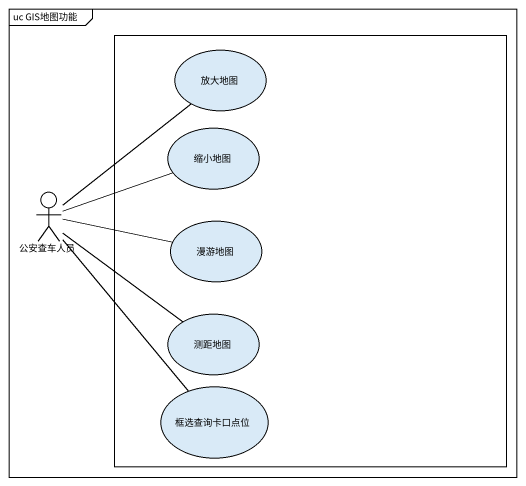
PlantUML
@startuml
mainframe uc GIS地图功能
rectangle " " as rectangle1 {
  usecase 放大地图
  usecase 缩小地图
  usecase 漫游地图
  usecase 测距地图
  usecase 框选查询卡口点位
}
actor 公安查车人员
公安查车人员 -up- 放大地图
公安查车人员 -right- 缩小地图
公安查车人员 -right- 漫游地图
公安查车人员 -- 测距地图
公安查车人员 -- 框选查询卡口点位
@enduml
